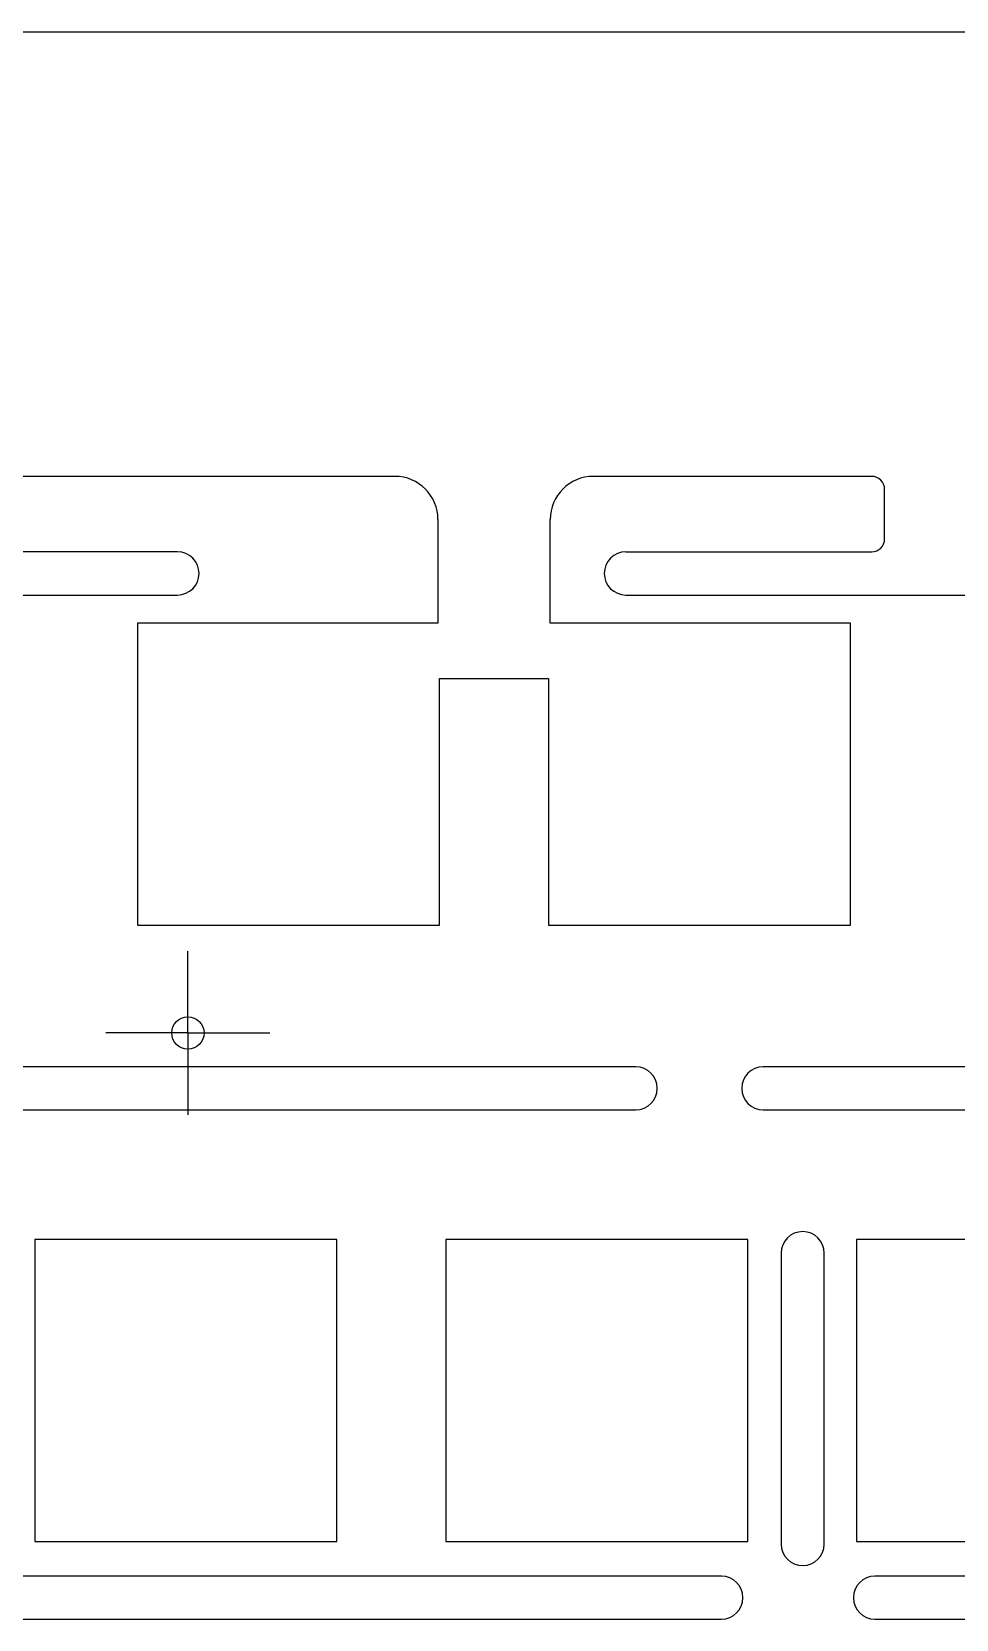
# Model space of a CAD drawing. Header units: millimetres. Extents: x -710 to -53, y 215 to 679.
# Drawn here: x -550.2 to -507.4, y 484.6 to 558.2 of the extents above; entities that cross this region are included whole.
import ezdxf

# ---------------------------------------------------------------- set-up
doc = ezdxf.new("R2010")
doc.units = ezdxf.units.MM
doc.header["$MEASUREMENT"] = 0
doc.layers.get('0').update_dxf_attribs({"lineweight": 0})
doc.layers.add('10', color=7, linetype='Continuous', lineweight=0)
doc.layers.add('标注线', color=7, linetype='Continuous', lineweight=0)

# ---------------------------------------------------------------- blocks, each defined once
blk = doc.blocks.new('Block_5')
at = {"color": 18, "lineweight": 25, "true_color": 0x000000}
blk.add_line((-592.176, 558.221), (-422.905, 558.221), dxfattribs=at)

msp = doc.modelspace()

# ---------------------------------------------------------------- linework, layer by layer
at = {"color": 18, "lineweight": 25, "true_color": 0x000000}
for p, q in [((-533.394, 537.609), (-554.87, 537.609)), ((-511.286, 537.609), (-524.194, 537.609)), ((-531.394, 535.609), (-531.394, 530.804)), ((-526.194, 530.804), (-526.194, 535.609)), ((-531.394, 530.804), (-545.322, 530.804)), ((-545.322, 530.804), (-545.322, 516.805)), ((-512.273, 530.804), (-526.194, 530.804)), ((-512.273, 516.805), (-512.273, 530.804)), ((-531.323, 516.805), (-531.323, 528.239)), ((-531.323, 528.239), (-526.272, 528.239)), ((-526.272, 528.239), (-526.272, 516.805)), ((-545.322, 516.805), (-531.323, 516.805)), ((-526.272, 516.805), (-512.273, 516.805)), ((-536.085, 502.229), (-550.084, 502.229)), ((-550.084, 502.229), (-550.084, 488.23)), ((-536.085, 488.23), (-536.085, 502.229)), ((-517.035, 502.229), (-531.034, 502.229)), ((-531.034, 502.229), (-531.034, 488.23)), ((-517.035, 488.23), (-517.035, 502.229)), ((-497.985, 502.229), (-511.984, 502.229)), ((-511.984, 502.229), (-511.984, 488.23)), ((-550.084, 488.23), (-536.085, 488.23)), ((-531.034, 488.23), (-517.035, 488.23)), ((-511.984, 488.23), (-497.985, 488.23))]:
    msp.add_line(p, q, dxfattribs=at)
msp.add_circle((-542.991, 511.805), 0.75, dxfattribs=at)
for points in [[(-531.394, 535.609), (-531.394, 536.713), (-532.29, 537.609), (-533.394, 537.609)], [(-524.194, 537.609), (-525.299, 537.609), (-526.194, 536.713), (-526.194, 535.609)]]:
    msp.add_open_spline(points, degree=3, dxfattribs=at)
at = {"layer": '10', "color": 18, "lineweight": 25, "true_color": 0x000000}
for p, q in [((-542.991, 514.305), (-542.991, 515.605)), ((-542.991, 511.805), (-542.991, 514.305)), ((-545.491, 511.805), (-546.791, 511.805)), ((-542.991, 511.805), (-545.491, 511.805)), ((-542.991, 511.805), (-542.991, 509.305)), ((-542.991, 511.805), (-540.491, 511.805)), ((-540.491, 511.805), (-539.191, 511.805)), ((-542.991, 509.305), (-542.991, 508.005))]:
    msp.add_line(p, q, dxfattribs=at)
at = {"layer": '标注线', "color": 18, "lineweight": 25, "true_color": 0x000000}
for p, q in [((-510.686, 534.709), (-510.686, 537.009)), ((-543.47, 534.109), (-554.87, 534.109)), ((-522.686, 534.109), (-511.286, 534.109)), ((-583.47, 532.109), (-543.47, 532.109)), ((-522.686, 532.109), (-482.686, 532.109)), ((-522.229, 510.239), (-584.815, 510.239)), ((-453.728, 510.239), (-516.315, 510.239)), ((-584.815, 508.239), (-522.229, 508.239)), ((-516.315, 508.239), (-453.728, 508.239)), ((-515.485, 501.597), (-515.485, 488.115)), ((-513.485, 488.115), (-513.485, 501.597)), ((-518.257, 486.627), (-580.843, 486.627)), ((-441.3, 486.627), (-511.135, 486.627)), ((-580.843, 484.627), (-518.257, 484.627)), ((-511.135, 484.627), (-441.3, 484.627))]:
    msp.add_line(p, q, dxfattribs=at)
for points in [[(-510.686, 537.009), (-510.686, 537.34), (-510.954, 537.609), (-511.286, 537.609)], [(-511.286, 534.109), (-510.954, 534.109), (-510.686, 534.377), (-510.686, 534.709)]]:
    msp.add_open_spline(points, degree=3, dxfattribs=at)
for points in [[(-543.47, 532.109), (-542.918, 532.109), (-542.47, 532.556), (-542.47, 533.109), (-542.47, 533.661), (-542.918, 534.109), (-543.47, 534.109)], [(-522.686, 534.109), (-523.238, 534.109), (-523.686, 533.661), (-523.686, 533.109), (-523.686, 532.556), (-523.238, 532.109), (-522.686, 532.109)], [(-522.229, 508.239), (-521.676, 508.239), (-521.229, 508.686), (-521.229, 509.239), (-521.229, 509.791), (-521.676, 510.239), (-522.229, 510.239)], [(-516.315, 510.239), (-516.867, 510.239), (-517.315, 509.791), (-517.315, 509.239), (-517.315, 508.686), (-516.867, 508.239), (-516.315, 508.239)], [(-513.485, 501.597), (-513.485, 502.149), (-513.933, 502.597), (-514.485, 502.597), (-515.038, 502.597), (-515.485, 502.149), (-515.485, 501.597)], [(-515.485, 488.115), (-515.485, 487.562), (-515.038, 487.115), (-514.485, 487.115), (-513.933, 487.115), (-513.485, 487.562), (-513.485, 488.115)], [(-518.257, 484.627), (-517.705, 484.627), (-517.257, 485.074), (-517.257, 485.627), (-517.257, 486.179), (-517.705, 486.627), (-518.257, 486.627)], [(-511.135, 486.627), (-511.687, 486.627), (-512.135, 486.179), (-512.135, 485.627), (-512.135, 485.074), (-511.687, 484.627), (-511.135, 484.627)]]:
    msp.add_open_spline(points, degree=3, knots=[0, 0, 0, 0, 1, 1, 1, 2, 2, 2, 2], dxfattribs=at)

# ---------------------------------------------------------------- block references
msp.add_blockref('Block_5', (0, 0))

doc.saveas('drawing.dxf')
